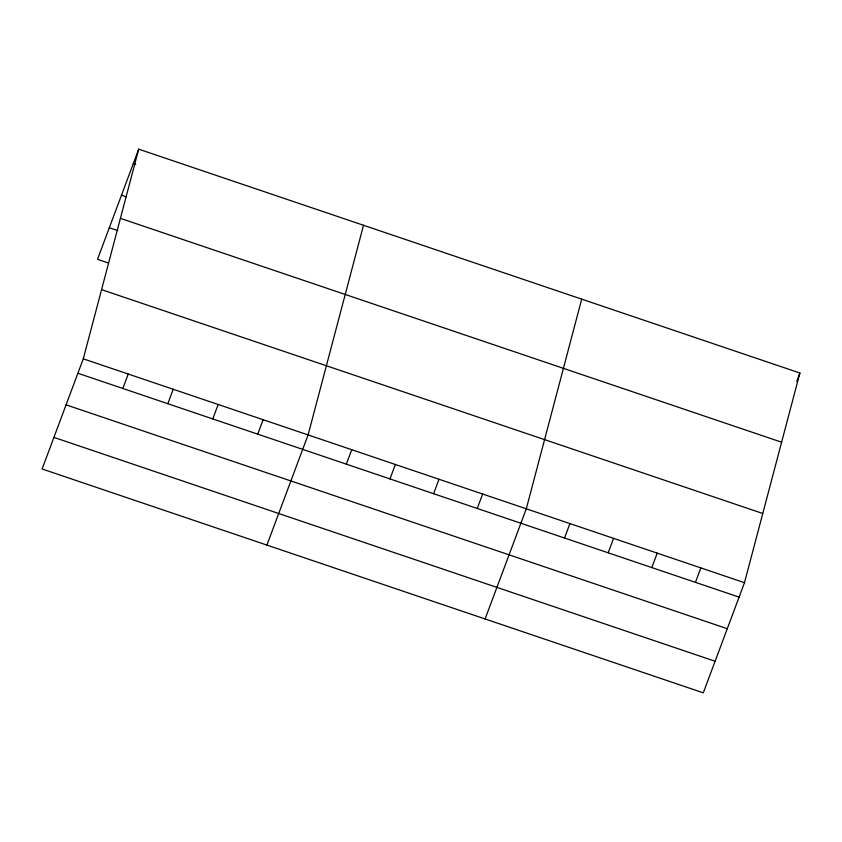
<?xml version="1.0" encoding="UTF-8"?>
<svg xmlns="http://www.w3.org/2000/svg" width="842" height="842" viewBox="0 0 842 842"><rect width="100%" height="100%" fill="white"/><g stroke="black" fill="none" stroke-linecap="round" stroke-linejoin="round"><path stroke-width="1.26" d="M83.284 358.818L138.698 149.16L799.9 373.017L744.486 582.685L703.302 692.84L42.1 468.983L83.284 358.818L744.486 582.685M363.512 225.267L308.098 434.935L266.903 545.09M581.706 299.142L526.292 508.81L485.108 618.965M138.698 149.16L97.514 259.315L108.45 263.02M122.848 388.478L128.247 374.048M167.811 403.707L173.21 389.267M212.773 418.927L218.173 404.486M257.736 434.146L263.136 419.716M346.336 464.142L351.735 449.712M389.972 478.919L395.372 464.489M433.609 493.696L439.008 479.266M477.256 508.473L482.645 494.033M564.529 538.017L569.929 523.587M608.166 552.794L613.565 538.364M651.813 567.571L657.202 553.141M695.45 582.348L700.849 567.908M796.753 381.437L799.9 373.017M133.31 163.59L135.73 164.411M121.49 195.176L126.353 196.828M120.417 218.352L781.608 442.208M109.323 227.729L117.827 230.603M101.577 289.637L762.768 513.494M77.885 373.259L739.087 597.125M66.076 404.844L727.278 628.711M53.909 437.387L715.111 661.254"/></g></svg>
